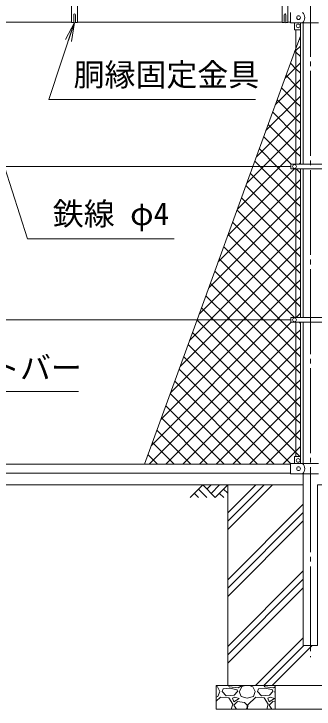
# Model space of a CAD drawing. Units: millimetres, scale not verified. Extents: x -8400 to 8400, y -5940 to 5940.
# Drawn here: x -5951 to -4679, y -3390 to -444 of the extents above; entities that cross this region are included whole.
import ezdxf
from ezdxf.enums import TextEntityAlignment as Align

# ---------------------------------------------------------------- set-up
doc = ezdxf.new("R2010")
doc.units = ezdxf.units.MM
doc.header["$LTSCALE"] = 20
doc.linetypes.add('LONG_CHAIN', pattern=[21, 18, -1, 1, -1])
for name, color, linetype, lineweight in [('0-2_D-DCR-HCH', 7, 'Continuous', 9), ('0-3_D-STR1', 1, 'Continuous', 9), ('0-4_D-STR4', 7, 'Continuous', 9), ('0-5_D-BGD', 7, 'Continuous', 9), ('0-6_D-BMK', 2, 'LONG_CHAIN', 9), ('0-7_D-STR2', 7, 'Continuous', 9), ('0-9_0', 7, 'Continuous', 9), ('0-A_D-STR3', 3, 'Continuous', 9), ('0-D_D-STR-TXT', 7, 'Continuous', 9)]:
    doc.layers.add(name, color=color, linetype=linetype, lineweight=lineweight)
doc.styles.add('ＭＳ ゴシック', font='')
doc.styles.get('ＭＳ ゴシック').set_extended_font_data('MS Gothic')

# ---------------------------------------------------------------- blocks, each defined once
blk = doc.blocks.new('_Open')
at = {"layer": '0-9_0'}
blk.add_line((-20, 3.333), (0, 0), dxfattribs=at)
blk.add_lwpolyline([(-20, -3.333), (0, 0), (-20, 0)], dxfattribs=at)

msp = doc.modelspace()

# ---------------------------------------------------------------- linework, layer by layer
at = {"layer": '0-2_D-DCR-HCH'}
for p, q in [((-5150.87, -2440.29), (-5204.08, -2493.5)), ((-5150.87, -2440.29), (-5097.66, -2493.5)), ((-5133.13, -2458.03), (-5115.4, -2440.29)), ((-5115.4, -2475.77), (-5079.92, -2440.29)), ((-5097.66, -2493.5), (-5044.45, -2440.29)), ((-5044.45, -2629.65), (-4855.09, -2440.29)), ((-5044.45, -2594.3), (-4890.44, -2440.29)), ((-5044.45, -2558.94), (-4925.8, -2440.29)), ((-5168.61, -2458.03), (-5132.97, -2493.5)), ((-5062.18, -2458.03), (-5044.45, -2475.69)), ((-5186.34, -2475.77), (-5168.53, -2493.5)), ((-5079.92, -2475.77), (-5062.1, -2493.5)), ((-5044.45, -2841.78), (-4724.7, -2522.03)), ((-5044.45, -2877.14), (-4724.7, -2557.39)), ((-5044.45, -2912.49), (-4724.7, -2592.74)), ((-5044.45, -3124.63), (-4724.7, -2804.88)), ((-5044.45, -3159.98), (-4724.7, -2840.23)), ((-5044.45, -3195.34), (-4724.7, -2875.59)), ((-4927.27, -3290.29), (-4724.7, -3087.72)), ((-4891.92, -3290.29), (-4721.92, -3120.29)), ((-4856.56, -3290.29), (-4686.56, -3120.29)), ((-5094.45, -3294.04), (-5087.79, -3296.54)), ((-5087.79, -3296.54), (-5078.79, -3316.04)), ((-5038.29, -3296.54), (-5041.94, -3290.29)), ((-5000.79, -3299.54), (-5038.29, -3296.54)), ((-4983.15, -3290.29), (-5000.79, -3299.54)), ((-4994.79, -3316.04), (-4985.79, -3295.04)), ((-4985.79, -3295.04), (-4970.61, -3290.29)), ((-4954.44, -3290.29), (-4937.79, -3296.54)), ((-4937.79, -3296.54), (-4928.79, -3316.04)), ((-4888.29, -3296.54), (-4891.94, -3290.29)), ((-4850.79, -3299.54), (-4888.29, -3296.54)), ((-4844.45, -3296.21), (-4850.79, -3299.54)), ((-5086.29, -3337.04), (-5078.79, -3316.04)), ((-5068.29, -3316.04), (-5063.79, -3304.04)), ((-5051.79, -3334.04), (-5068.29, -3316.04)), ((-5035.29, -3301.04), (-5063.79, -3304.04)), ((-5005.29, -3308.54), (-5035.29, -3301.04)), ((-5003.79, -3316.04), (-5017.29, -3331.04)), ((-5003.79, -3316.04), (-5005.29, -3308.54)), ((-4996.29, -3316.04), (-4987.29, -3337.04)), ((-4936.29, -3337.04), (-4928.79, -3316.04)), ((-4918.29, -3316.04), (-4913.79, -3304.04)), ((-4901.79, -3334.04), (-4918.29, -3316.04)), ((-4885.29, -3301.04), (-4913.79, -3304.04)), ((-4855.29, -3308.54), (-4885.29, -3301.04)), ((-4853.79, -3316.04), (-4867.29, -3331.04)), ((-4853.79, -3316.04), (-4855.29, -3308.54)), ((-4846.29, -3316.04), (-4844.45, -3320.35)), ((-4844.79, -3316.04), (-4844.45, -3315.23)), ((-5094.45, -3339.43), (-5086.29, -3337.04)), ((-5075.79, -3340.04), (-5094.45, -3357.07)), ((-5039.79, -3343.04), (-5075.79, -3340.04)), ((-5017.29, -3331.04), (-5051.79, -3334.04)), ((-5023.29, -3370.04), (-5039.79, -3343.04)), ((-5014.29, -3340.04), (-5024.79, -3344.54)), ((-5024.79, -3344.54), (-5018.79, -3359.54)), ((-5018.79, -3359.54), (-4996.29, -3346.04)), ((-5003.79, -3358.04), (-5018.79, -3373.04)), ((-4996.29, -3346.04), (-5014.29, -3340.04)), ((-4973.79, -3362.54), (-5003.79, -3358.04)), ((-4987.29, -3337.04), (-4961.79, -3344.54)), ((-4961.79, -3344.54), (-4936.29, -3337.04)), ((-4925.79, -3340.04), (-4960.29, -3371.54)), ((-4889.79, -3343.04), (-4925.79, -3340.04)), ((-4867.29, -3331.04), (-4901.79, -3334.04)), ((-4873.29, -3370.04), (-4889.79, -3343.04)), ((-4864.29, -3340.04), (-4874.79, -3344.54)), ((-4874.79, -3344.54), (-4868.79, -3359.54)), ((-4868.79, -3359.54), (-4846.29, -3346.04)), ((-4853.79, -3358.04), (-4868.79, -3373.04)), ((-4846.29, -3346.04), (-4864.29, -3340.04)), ((-4844.45, -3359.44), (-4853.79, -3358.04)), ((-5029.78, -3390.29), (-5023.29, -3370.04)), ((-5018.79, -3373.04), (-5007.29, -3390.29)), ((-4961.79, -3373.04), (-4973.79, -3362.54)), ((-4966.38, -3390.29), (-4961.79, -3382.04)), ((-4961.79, -3382.04), (-4961.79, -3373.04)), ((-4960.29, -3371.54), (-4961.19, -3390.29)), ((-4879.78, -3390.29), (-4873.29, -3370.04)), ((-4868.79, -3373.04), (-4857.29, -3390.29))]:
    msp.add_line(p, q, dxfattribs=at)
for points in [[(-4664.2, -2440.29), (-4664.2, -3120.29), (-4724.7, -3120.29), (-4724.7, -2440.29), (-5044.45, -2440.29), (-5044.45, -3290.29), (-4344.45, -3290.29), (-4344.45, -2440.29)], [(-4844.45, -3290.29), (-5094.45, -3290.29), (-5094.45, -3390.29), (-4844.45, -3390.29)]]:
    msp.add_lwpolyline(points, close=True, dxfattribs=at)
at = {"layer": '0-3_D-STR1'}
for p, q in [((-6574.45, -478.39), (-5706.95, -478.39)), ((-5681.95, -478.39), (-4814.45, -478.39)), ((-4789.45, -478.39), (-4779.45, -478.39)), ((-4724.7, -1079.99), (-4724.7, -481.89)), ((-4724.7, -1729.99), (-4724.7, -1100.59)), ((-4724.7, -2348.69), (-4724.7, -1750.59)), ((-6609.45, -2352.19), (-4779.45, -2352.19)), ((-6609.45, -2390.29), (-4779.45, -2390.29)), ((-4669.05, -3120.29), (-4719.85, -3120.29))]:
    msp.add_line(p, q, dxfattribs=at)
msp.add_lwpolyline([(-4664.2, -3120.29), (-4724.7, -3120.29), (-4724.7, -2393.69)], dxfattribs=at)
at = {"layer": '0-4_D-STR4'}
for p, q in [((-4724.7, -2440.29), (-5044.45, -2440.29)), ((-5044.45, -2440.29), (-5044.45, -3290.29)), ((-5094.45, -3290.29), (-4294.45, -3290.29)), ((-5094.45, -3290.29), (-5094.45, -3390.29)), ((-5094.45, -3390.29), (-4294.45, -3390.29))]:
    msp.add_line(p, q, dxfattribs=at)
at = {"layer": '0-5_D-BGD'}
msp.add_line((-5044.45, -2440.29), (-6344.45, -2440.29), dxfattribs=at)
at = {"layer": '0-6_D-BMK'}
msp.add_line((-4694.45, 2254.71), (-4694.45, -3170.29), dxfattribs=at)
at = {"layer": '0-7_D-STR2'}
for p, q in [((-4736.95, -553.37), (-4741.07, -549.25)), ((-4755.95, -605.08), (-4759.93, -601.09)), ((-4736.95, -624.08), (-4755.95, -605.08)), ((-4801.72, -715.89), (-4755.95, -670.12)), ((-4755.95, -675.79), (-4778.8, -652.93)), ((-4755.95, -670.12), (-4736.95, -651.12)), ((-4736.95, -694.79), (-4755.95, -675.79)), ((-4755.95, -746.5), (-4797.67, -704.77)), ((-4755.95, -740.83), (-4736.95, -721.83)), ((-4842.18, -827.06), (-4755.95, -740.83)), ((-4755.95, -817.21), (-4816.54, -756.62)), ((-4736.95, -765.5), (-4755.95, -746.5)), ((-4755.95, -811.54), (-4736.95, -792.54)), ((-4882.65, -938.24), (-4755.95, -811.54)), ((-4755.95, -887.92), (-4835.41, -808.46)), ((-4736.95, -836.21), (-4755.95, -817.21)), ((-4923.11, -1049.41), (-4755.95, -882.25)), ((-4755.95, -882.25), (-4736.95, -863.25)), ((-4736.95, -906.92), (-4755.95, -887.92)), ((-4755.95, -952.96), (-4736.95, -933.96)), ((-4893.28, -1090.29), (-4755.95, -952.96)), ((-4776.01, -1079.99), (-4892.02, -963.98)), ((-4836.42, -1090.29), (-4910.89, -1015.83)), ((-4822.57, -1090.29), (-4755.95, -1023.67)), ((-4755.95, -1023.67), (-4736.95, -1004.67)), ((-4907.13, -1090.29), (-4929.75, -1067.67)), ((-4741.56, -1079.99), (-4736.95, -1075.38)), ((-5044.5, -1382.94), (-4762.16, -1100.59)), ((-5004.04, -1271.76), (-4822.57, -1090.29)), ((-4963.58, -1160.59), (-4893.28, -1090.29)), ((-4755.95, -1312.19), (-4948.62, -1119.51)), ((-4755.95, -1241.48), (-4907.13, -1090.29)), ((-4755.95, -1170.76), (-4836.42, -1090.29)), ((-4736.95, -1119.05), (-4755.41, -1100.59)), ((-4755.95, -1382.9), (-4967.49, -1171.35)), ((-4736.95, -1189.76), (-4755.95, -1170.76)), ((-4755.95, -1453.61), (-4986.36, -1223.19)), ((-4736.95, -1260.48), (-4755.95, -1241.48)), ((-4755.95, -1524.32), (-5005.23, -1275.03)), ((-4736.95, -1331.19), (-4755.95, -1312.19)), ((-5119.02, -1740.29), (-4755.95, -1377.22)), ((-4755.95, -1377.22), (-4736.95, -1358.22)), ((-4736.95, -1401.9), (-4755.95, -1382.9)), ((-4762.4, -1729.99), (-5061.84, -1430.56)), ((-4755.95, -1447.93), (-4736.95, -1428.93)), ((-5048.3, -1740.29), (-4755.95, -1447.93)), ((-4736.95, -1472.61), (-4755.95, -1453.61)), ((-4822.81, -1740.29), (-5080.71, -1482.4)), ((-4755.95, -1518.65), (-4736.95, -1499.65)), ((-4977.59, -1740.29), (-4755.95, -1518.65)), ((-4736.95, -1543.32), (-4755.95, -1524.32)), ((-4893.52, -1740.29), (-5099.57, -1534.24)), ((-4964.24, -1740.29), (-5118.44, -1586.09)), ((-4906.88, -1740.29), (-4755.95, -1589.36)), ((-4755.95, -1589.36), (-4736.95, -1570.36)), ((-5034.95, -1740.29), (-5137.31, -1637.93)), ((-4755.95, -1660.07), (-4736.95, -1641.07)), ((-4836.17, -1740.29), (-4755.95, -1660.07)), ((-5105.66, -1740.29), (-5156.18, -1689.77)), ((-4755.16, -1729.99), (-4736.95, -1711.78)), ((-5377.36, -2352.19), (-4775.76, -1750.59)), ((-5368.22, -2272.34), (-4836.17, -1740.29)), ((-5327.76, -2161.16), (-4906.88, -1740.29)), ((-5287.29, -2049.99), (-4977.59, -1740.29)), ((-5246.83, -1938.81), (-5048.3, -1740.29)), ((-5206.36, -1827.64), (-5119.02, -1740.29)), ((-4755.95, -2090), (-5105.66, -1740.29)), ((-4755.95, -2019.29), (-5034.95, -1740.29)), ((-4755.95, -1948.58), (-4964.24, -1740.29)), ((-4755.95, -1877.87), (-4893.52, -1740.29)), ((-4755.95, -1807.16), (-4822.81, -1740.29)), ((-4736.95, -1755.45), (-4741.8, -1750.59)), ((-4736.95, -1826.16), (-4755.95, -1807.16)), ((-4736.95, -1896.87), (-4755.95, -1877.87)), ((-4779.45, -2349.35), (-5231.66, -1897.14)), ((-5165.23, -2352.19), (-4755.95, -1942.91)), ((-4755.95, -1942.91), (-4736.95, -1923.91)), ((-4847.31, -2352.19), (-5250.53, -1948.98)), ((-4736.95, -1967.58), (-4755.95, -1948.58)), ((-4918.02, -2352.19), (-5269.39, -2000.82)), ((-4755.95, -2013.62), (-4736.95, -1994.62)), ((-5094.52, -2352.19), (-4755.95, -2013.62)), ((-4736.95, -2038.29), (-4755.95, -2019.29)), ((-4988.73, -2352.19), (-5288.26, -2052.66)), ((-5023.81, -2352.19), (-4755.95, -2084.33)), ((-4755.95, -2084.33), (-4736.95, -2065.33)), ((-4736.95, -2109), (-4755.95, -2090)), ((-5059.44, -2352.19), (-5307.13, -2104.5)), ((-4755.95, -2155.04), (-4736.95, -2136.04)), ((-5130.15, -2352.19), (-5326, -2156.34)), ((-4953.1, -2352.19), (-4755.95, -2155.04)), ((-5200.86, -2352.19), (-5344.87, -2208.19)), ((-4755.95, -2225.75), (-4736.95, -2206.75)), ((-4882.39, -2352.19), (-4755.95, -2225.75)), ((-5271.57, -2352.19), (-5363.74, -2260.03)), ((-4811.68, -2352.19), (-4755.95, -2296.46)), ((-4755.95, -2296.46), (-4736.95, -2277.46)), ((-5342.29, -2352.19), (-5382.61, -2311.87))]:
    msp.add_line(p, q, dxfattribs=at)
for points in [[(-4736.95, -537.93), (-4755.95, -590.13), (-4755.95, -1079.99), (-4736.95, -1079.99)], [(-4755.95, -590.13), (-4937.99, -1090.29), (-4776.95, -1090.29), (-4776.95, -1079.99), (-4755.95, -1079.99)], [(-4755.95, -1100.59), (-4776.95, -1100.59), (-4776.95, -1090.29), (-4937.99, -1090.29), (-5174.57, -1740.29), (-4776.95, -1740.29), (-4776.95, -1729.99), (-4755.95, -1729.99)], [(-4736.95, -1100.59), (-4755.95, -1100.59), (-4755.95, -1729.99), (-4736.95, -1729.99)], [(-4736.95, -1750.59), (-4755.95, -1750.59), (-4755.95, -2319.19), (-4736.95, -2319.19)]]:
    msp.add_lwpolyline(points, close=True, dxfattribs=at)
for points in [[(-4761.25, -604.71), (-4755.95, -599.41), (-4736.95, -580.41)], [(-4736.95, -977.63), (-4755.95, -958.63), (-4854.28, -860.3)], [(-4736.95, -1048.34), (-4755.95, -1029.34), (-4873.15, -912.14)], [(-5084.97, -1494.11), (-4755.95, -1165.09), (-4736.95, -1146.09)], [(-5125.43, -1605.29), (-4755.95, -1235.8), (-4736.95, -1216.8)], [(-5165.9, -1716.46), (-4755.95, -1306.51), (-4736.95, -1287.51)], [(-4736.95, -1614.03), (-4755.95, -1595.03), (-5024.1, -1326.88)], [(-4736.95, -1684.74), (-4755.95, -1665.74), (-5042.97, -1378.72)], [(-4776.95, -1750.59), (-4776.95, -1740.29), (-5174.57, -1740.29), (-5397.28, -2352.19), (-4779.45, -2352.19), (-4779.45, -2349.19), (-4761.45, -2349.19), (-4761.45, -2321.19)], [(-4736.95, -2179.71), (-4755.95, -2160.71), (-5175.05, -1741.61)], [(-4759.45, -2319.19), (-4755.95, -2319.19), (-4755.95, -1750.59), (-4776.95, -1750.59)], [(-5306.65, -2352.19), (-4755.95, -1801.49), (-4736.95, -1782.49)], [(-4736.95, -2250.42), (-4755.95, -2231.42), (-5193.92, -1793.45)], [(-5235.94, -2352.19), (-4755.95, -1872.2), (-4736.95, -1853.2)], [(-4738.89, -2319.19), (-4755.95, -2302.14), (-5212.79, -1845.29)]]:
    msp.add_lwpolyline(points, dxfattribs=at)
msp.add_arc((-4759.45, -2321.19), 2, 90, 180, dxfattribs=at)
at = {"layer": '0-A_D-STR3'}
for p, q in [((-4779.45, -437.39), (-4779.45, -481.39)), ((-5697.95, -480.18), (-5697.95, -447.29)), ((-5690.95, -480.18), (-5690.95, -447.29)), ((-4805.45, -480.18), (-4805.45, -447.29)), ((-4798.45, -480.18), (-4798.45, -447.29)), ((-4779.45, -481.39), (-4728.25, -481.39)), ((-4761.45, -481.39), (-4761.45, -509.39)), ((-4736.45, -481.39), (-4736.45, -509.39)), ((-4728.25, -481.89), (-4729.25, -481.39)), ((-4728.25, -481.89), (-4660.65, -481.89)), ((-4738.45, -511.39), (-4759.45, -511.39)), ((-4755.95, -1079.99), (-4755.95, -511.39)), ((-4736.95, -1079.99), (-4736.95, -510.72)), ((-4776.95, -1079.99), (-4611.95, -1079.99)), ((-4776.95, -1079.99), (-4776.95, -1100.59)), ((-4776.95, -1090.29), (-6612.45, -1090.29)), ((-4776.95, -1100.59), (-4611.95, -1100.59)), ((-4755.95, -1729.99), (-4755.95, -1100.59)), ((-4736.95, -1729.99), (-4736.95, -1100.59)), ((-4776.95, -1729.99), (-4611.95, -1729.99)), ((-4776.95, -1729.99), (-4776.95, -1750.59)), ((-4776.95, -1740.29), (-6612.45, -1740.29)), ((-4776.95, -1750.59), (-4611.95, -1750.59)), ((-4755.95, -2319.19), (-4755.95, -1750.59)), ((-4736.95, -2319.87), (-4736.95, -1750.59)), ((-4761.45, -2349.19), (-4761.45, -2321.19)), ((-4738.45, -2319.19), (-4759.45, -2319.19)), ((-4736.45, -2349.19), (-4736.45, -2321.19)), ((-4779.45, -2349.19), (-4728.25, -2349.19)), ((-4779.45, -2393.19), (-4779.45, -2349.19)), ((-4728.25, -2348.69), (-4729.25, -2349.19)), ((-4728.25, -2348.69), (-4660.65, -2348.69)), ((-4779.45, -2393.19), (-4728.25, -2393.19)), ((-4728.25, -2393.69), (-4729.25, -2393.19))]:
    msp.add_line(p, q, dxfattribs=at)
for points in [[(-5697.95, -390.92), (-5706.95, -390.92), (-5706.95, -480.18), (-5697.95, -480.18)], [(-5690.95, -480.18), (-5681.95, -480.18), (-5681.95, -390.92)], [(-4805.45, -390.92), (-4814.45, -390.92), (-4814.45, -480.18), (-4805.45, -480.18)], [(-4798.45, -480.18), (-4789.45, -480.18), (-4789.45, -390.92)], [(-4728.25, -2393.69), (-4660.65, -2393.69), (-4659.65, -2393.19)]]:
    msp.add_lwpolyline(points, dxfattribs=at)
for centre in [(-4744.45, -459.39), (-4746.45, -494.39), (-4761.95, -1090.29), (-4761.95, -1740.29), (-4746.45, -2336.19), (-4744.45, -2371.19)]:
    msp.add_circle(centre, 8, dxfattribs=at)
for centre, radius, start, end in [((-4746.83, -459.39), 28.8, 310.19176, 49.80824), ((-5694.45, -447.29), 3.5, 0, 180), ((-4801.95, -447.29), 3.5, 0, 180), ((-5694.45, -474.56), 6.62, 238.10921, 301.89079), ((-4801.95, -474.56), 6.62, 238.10921, 301.89079), ((-4759.45, -509.39), 2, 180, 270), ((-4738.45, -509.39), 2, 270, 0), ((-4759.45, -2321.19), 2, 90, 180), ((-4738.45, -2321.19), 2, 0, 90), ((-4746.83, -2371.19), 28.8, 310.19176, 49.80824)]:
    msp.add_arc(centre, radius, start, end, dxfattribs=at)
at = {"layer": '0-D_D-STR-TXT'}
msp.add_line((-5678.25, -2044.39), (-6639.69, -2044.39), dxfattribs=at)
for points in [[(-4926.5, -806.69), (-5803.47, -806.69), (-5695.41, -482)], [(-5271.33, -1397.55), (-5893.99, -1397.55), (-5990.78, -1092.2)]]:
    msp.add_lwpolyline(points, dxfattribs=at)

# ---------------------------------------------------------------- block references
at = {"layer": '0-D_D-STR-TXT', "xscale": 4, "yscale": 4, "rotation": 71.59194}
msp.add_blockref('_Open', (-5694.78, -480.1), dxfattribs=at)

# ---------------------------------------------------------------- texts
at = {"layer": '0-D_D-STR-TXT', "style": 'ＭＳ ゴシック'}
for s, p in [('胴縁固定金具', (-5698.58, -778.22)), ('鉄線 φ4', (-5786.56, -1367.81)), ('ネットバー', (-6319.37, -2020.49))]:
    msp.add_text(s, height=96.19, dxfattribs=at).set_placement(p, align=Align.BOTTOM_LEFT)

doc.saveas('drawing.dxf')
